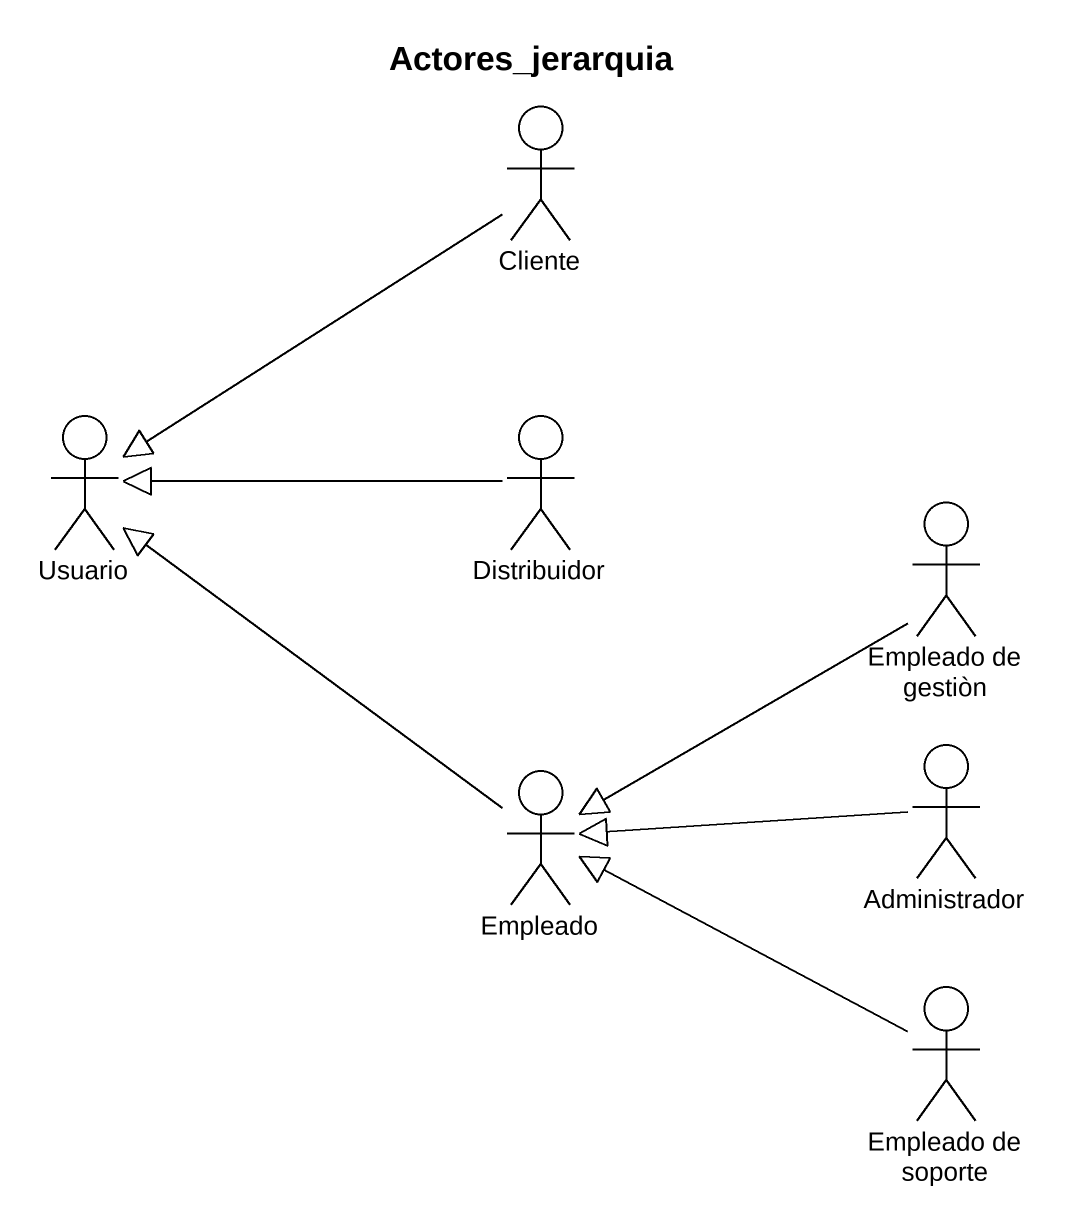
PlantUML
@startuml
title Actores_jerarquia
actor Cliente
actor Usuario
actor Distribuidor
actor "Empleado de gestiòn" as Empleado_de_gestiòn
actor Empleado
actor Administrador
actor "Empleado de soporte" as Empleado_de_soporte
Cliente --|> Usuario
Distribuidor -left-|> Usuario
Empleado_de_gestiòn --|> Empleado
Empleado -up-|> Usuario
Administrador -left-|> Empleado
Empleado_de_soporte -left-|> Empleado
@enduml
